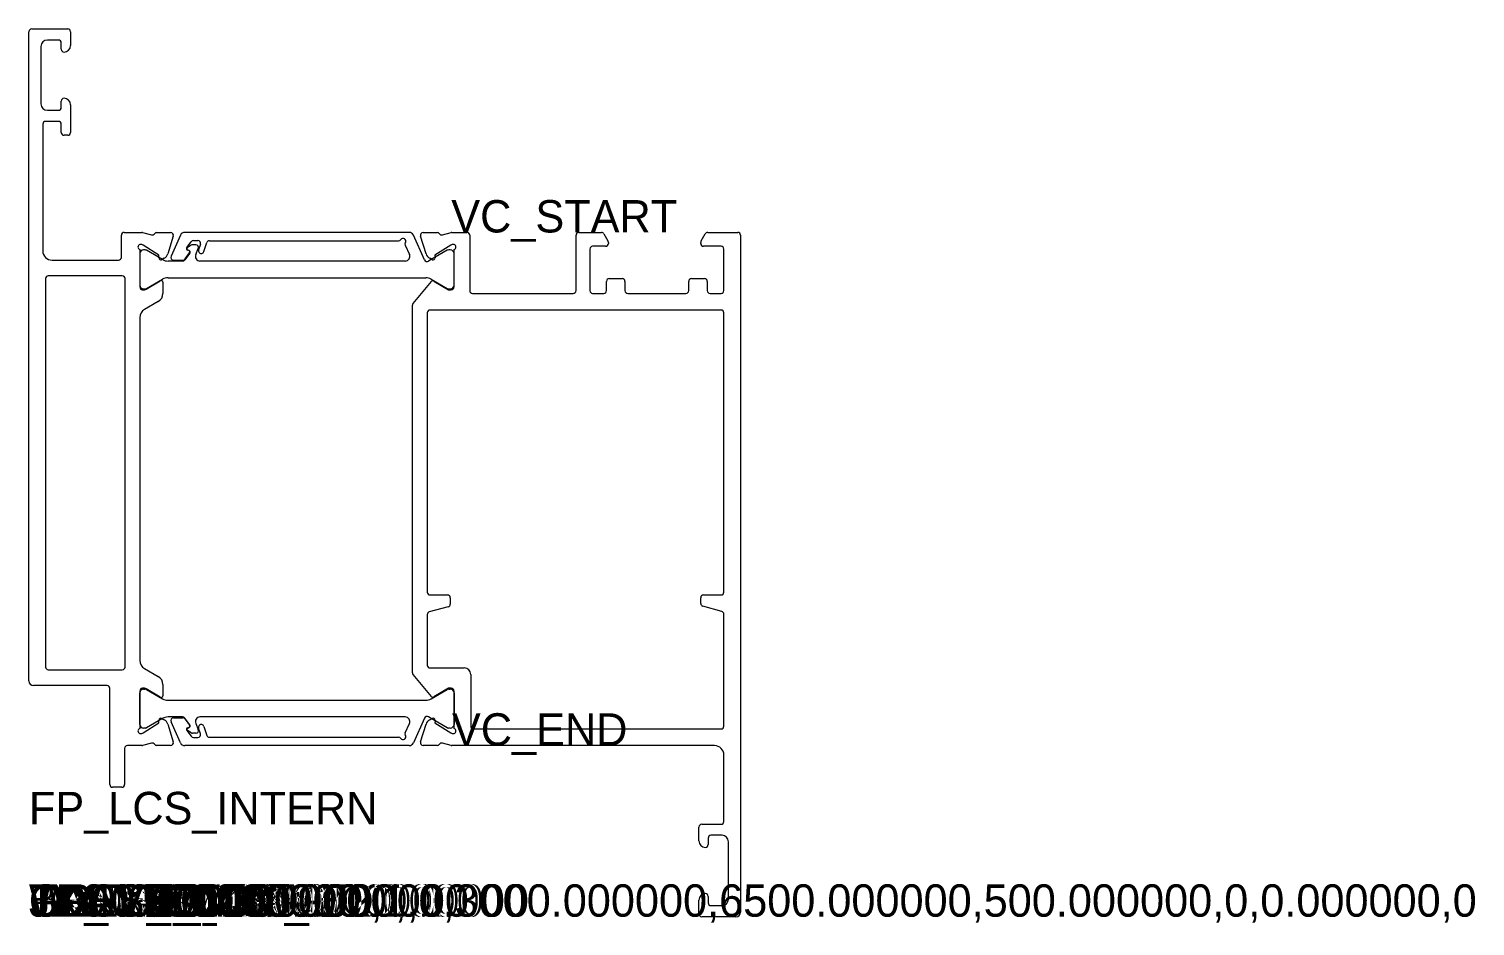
# Model space of a CAD drawing. Header units: metres. Extents: x 11 to 168, y 95 to 192.
import ezdxf

# ---------------------------------------------------------------- set-up
doc = ezdxf.new("R2010")
doc.units = ezdxf.units.M

msp = doc.modelspace()

# ---------------------------------------------------------------- linework, layer by layer
for p, q in [((11.065465, 121.293936), (11.065465, 191.493936)), ((11.365465, 191.793936), (15.265465, 191.793936)), ((15.565465, 191.493936), (15.565465, 189.993936)), ((12.365465, 189.893936), (12.365465, 183.693936)), ((14.265465, 190.593936), (13.065465, 190.593936)), ((14.565465, 189.593936), (14.565465, 190.293936)), ((14.565465, 183.293936), (14.565465, 183.993936)), ((15.565465, 183.593936), (15.565465, 180.593936)), ((14.265465, 181.793936), (12.865465, 181.793936)), ((13.065465, 182.993936), (14.265465, 182.993936)), ((12.565465, 181.493936), (12.565465, 167.793936)), ((14.565465, 180.593936), (14.565465, 181.493936)), ((15.265465, 180.293936), (14.865465, 180.293936)), ((21.065465, 167.093936), (21.065465, 169.493936)), ((21.365465, 169.793936), (23.28778, 169.793936)), ((23.364244, 169.784028), (23.28778, 169.793936)), ((23.364244, 169.784028), (24.326447, 169.530405)), ((24.852177, 169.769451), (26.403271, 169.769451)), ((26.68954, 169.37973), (26.087576, 167.459062)), ((27.463904, 169.497316), (26.447938, 167.215419)), ((52.210609, 169.793936), (27.920677, 169.793948)), ((53.884605, 166.818161), (52.66425, 169.504199)), ((54.043612, 167.459062), (53.441647, 169.37973)), ((53.727917, 169.769451), (55.279011, 169.769451)), ((55.804741, 169.530405), (56.766944, 169.784028)), ((56.843408, 169.793936), (56.766944, 169.784028)), ((56.843408, 169.793936), (58.470383, 169.793936)), ((58.770383, 169.493936), (58.770383, 163.492826)), ((70.265723, 163.492826), (70.265723, 169.493936)), ((70.565723, 169.793936), (73.015168, 169.793936)), ((73.274975, 169.643936), (73.72553, 168.863551)), ((83.805915, 168.863551), (84.256471, 169.643936)), ((84.516278, 169.793936), (87.765723, 169.793936)), ((88.065723, 169.493936), (88.065723, 96.293936)), ((23.103747, 168.493936), (23.065465, 168.493936)), ((23.065465, 167.928251), (23.065465, 163.893936)), ((23.065465, 167.493787), (23.065465, 164.093787)), ((25.133355, 167.31646), (23.425258, 168.400523)), ((23.645079, 167.893787), (23.465465, 167.893787)), ((25.525434, 166.85456), (23.795081, 167.853594)), ((28.469073, 167.548763), (27.940322, 166.817936)), ((27.974194, 166.927222), (28.441036, 167.593883)), ((28.148612, 168.171354), (28.618874, 168.783707)), ((28.612011, 168.407895), (28.226396, 168.161633)), ((28.362344, 167.823272), (28.248331, 167.858409)), ((28.259332, 167.893033), (28.370767, 167.85557)), ((29.111463, 168.454998), (28.77353, 168.455055)), ((28.856632, 168.900984), (29.340826, 168.901267)), ((29.113163, 167.388405), (29.387754, 168.038227)), ((29.626294, 168.508485), (29.429412, 167.903101)), ((30.000286, 167.718436), (30.311533, 168.68583)), ((30.597116, 168.893948), (51.052755, 168.893936)), ((51.7805, 168.411896), (52.232298, 167.397143)), ((56.336205, 167.853582), (54.605852, 166.854549)), ((56.70593, 168.400523), (54.997833, 167.31646)), ((56.665821, 167.893775), (56.486206, 167.893775)), ((57.065723, 168.493936), (57.027441, 168.493936)), ((57.065723, 163.893936), (57.065723, 167.928251)), ((57.065821, 164.093775), (57.065821, 167.493775)), ((71.765723, 167.993936), (71.765723, 163.492826)), ((73.465723, 168.293936), (72.065723, 168.293936)), ((73.765723, 168.713551), (73.765723, 168.593936)), ((83.765723, 168.593936), (83.765723, 168.713551)), ((85.965723, 168.293936), (84.065723, 168.293936)), ((86.265723, 163.492826), (86.265723, 167.993936)), ((13.565465, 166.793936), (20.765465, 166.793936)), ((25.121258, 167.028039), (25.133355, 167.31646)), ((25.694807, 166.989343), (25.413736, 166.842414)), ((27.697266, 166.693787), (26.12544, 166.693787)), ((26.723762, 166.793403), (27.730216, 166.799311)), ((51.775525, 166.693774), (29.573731, 166.693785)), ((54.605852, 166.854549), (54.307727, 166.682441)), ((54.717452, 166.842414), (54.436381, 166.989343)), ((54.997833, 167.31646), (55.00993, 167.028039)), ((12.865465, 164.793936), (12.865465, 122.793936)), ((21.165465, 165.093936), (13.165465, 165.093936)), ((21.465465, 122.793936), (21.465465, 164.793936)), ((23.740354, 163.637799), (25.261342, 164.56525)), ((23.79508, 163.733979), (25.525465, 164.733017)), ((25.565465, 164.394492), (25.565465, 163.189791)), ((26.125467, 164.893787), (54.005881, 164.893742)), ((52.63591, 162.117424), (54.612514, 164.473049)), ((54.605879, 164.732972), (56.336205, 163.733968)), ((54.865723, 164.517697), (56.465723, 163.593936)), ((73.565723, 163.492826), (73.565723, 164.494336)), ((73.865723, 164.794336), (75.265723, 164.794336)), ((75.565723, 164.494336), (75.565723, 163.492826)), ((82.465723, 163.492826), (82.465723, 164.494336)), ((82.765723, 164.794336), (84.165723, 164.794336)), ((84.465723, 164.494336), (84.465723, 163.492826)), ((23.365465, 163.593936), (23.58417, 163.593936)), ((23.465465, 163.693787), (23.64508, 163.693787)), ((56.465723, 163.593936), (56.765723, 163.593936)), ((56.486205, 163.693775), (56.665821, 163.693775)), ((59.070383, 163.192826), (69.965723, 163.192826)), ((72.065723, 163.192826), (73.265723, 163.192826)), ((75.865723, 163.192826), (82.165723, 163.192826)), ((84.765723, 163.192826), (85.965723, 163.192826)), ((25.065465, 162.323766), (23.565465, 161.45774)), ((52.565723, 122.163285), (52.565723, 161.924587)), ((85.965723, 161.392826), (54.465723, 161.392826)), ((23.065465, 160.591715), (23.065465, 123.496158)), ((54.165723, 161.092826), (54.165723, 130.892826)), ((86.265723, 130.892826), (86.265723, 161.092826)), ((54.465723, 130.592826), (56.365723, 130.592826)), ((56.665723, 130.292826), (56.665723, 129.596229)), ((83.765723, 129.649819), (83.765723, 130.292826)), ((84.065723, 130.592826), (85.965723, 130.592826)), ((54.165723, 128.46596), (54.165723, 122.995047)), ((56.443369, 129.306451), (54.388077, 128.755737)), ((86.043369, 128.809327), (83.988077, 129.360041)), ((86.265723, 116.393936), (86.265723, 128.519549)), ((13.165465, 122.493936), (21.165465, 122.493936)), ((23.565465, 122.630132), (25.065465, 121.764107)), ((54.465723, 122.695047), (58.170383, 122.695047)), ((19.515465, 120.793936), (11.565465, 120.793936)), ((25.565465, 120.898081), (25.565465, 119.693381)), ((54.612514, 119.614823), (52.63591, 121.970449)), ((58.870383, 121.995047), (58.870383, 116.393936)), ((19.815465, 110.093936), (19.815465, 120.493936)), ((23.065367, 116.594091), (23.065367, 119.994091)), ((23.065465, 120.193936), (23.065465, 116.159622)), ((23.58417, 120.493936), (23.365465, 120.493936)), ((23.465367, 120.394091), (23.644983, 120.394091)), ((25.261342, 119.522623), (23.740354, 120.450074)), ((23.794983, 120.353899), (25.525367, 119.354861)), ((26.125369, 119.194091), (54.005783, 119.194137)), ((54.605781, 119.354906), (56.336108, 120.35391)), ((56.465723, 120.493936), (54.865723, 119.570176)), ((56.765723, 120.493936), (56.465723, 120.493936)), ((56.486108, 120.394103), (56.665723, 120.394103)), ((57.065723, 120.093936), (57.065723, 120.193936)), ((57.065723, 116.159622), (57.065723, 120.093936)), ((57.065723, 119.994103), (57.065723, 116.594103)), ((27.697168, 117.394091), (26.125342, 117.394091)), ((51.775427, 117.394104), (29.573633, 117.394093)), ((54.605754, 117.23333), (54.307629, 117.405438)), ((23.425258, 115.687349), (25.133355, 116.771412)), ((23.644982, 116.194091), (23.465367, 116.194091)), ((25.525336, 117.233318), (23.794983, 116.234285)), ((25.133355, 116.771412), (25.121258, 117.059834)), ((25.413736, 117.245459), (25.694807, 117.098529)), ((26.087576, 116.628811), (26.68954, 114.708142)), ((27.463806, 114.590562), (26.44784, 116.872459)), ((26.723665, 117.294475), (27.730118, 117.288568)), ((28.468975, 116.539116), (27.940225, 117.269942)), ((27.974096, 117.160656), (28.440938, 116.493995)), ((28.148515, 115.916524), (28.618776, 115.304172)), ((28.611914, 115.679983), (28.226299, 115.926245)), ((28.362247, 116.264607), (28.248233, 116.229469)), ((28.259234, 116.194845), (28.370669, 116.232308)), ((29.113065, 116.699473), (29.387656, 116.049651)), ((29.626196, 115.579393), (29.429314, 116.184777)), ((30.000189, 116.369442), (30.311436, 115.402048)), ((51.780403, 115.675982), (52.2322, 116.690736)), ((53.884507, 117.269717), (52.664152, 114.58368)), ((53.441647, 114.708142), (54.043612, 116.628811)), ((54.436381, 117.098529), (54.717452, 117.245459)), ((56.336107, 116.234296), (54.605754, 117.23333)), ((55.00993, 117.059834), (54.997833, 116.771412)), ((54.997833, 116.771412), (56.70593, 115.687349)), ((56.665723, 116.194103), (56.486109, 116.194103)), ((59.170383, 116.093936), (85.965723, 116.093936)), ((23.28778, 114.293936), (21.715465, 114.293936)), ((23.065465, 115.593936), (23.103747, 115.593936)), ((23.28778, 114.293936), (23.364244, 114.303844)), ((24.326447, 114.557467), (23.364244, 114.303844)), ((26.403271, 114.318421), (24.852177, 114.318421)), ((52.210512, 114.293942), (27.920579, 114.293931)), ((29.111365, 115.63288), (28.773433, 115.632823)), ((28.856534, 115.186895), (29.340729, 115.186611)), ((30.597019, 115.193931), (51.052658, 115.193942)), ((55.279011, 114.318421), (53.727917, 114.318421)), ((56.766944, 114.303844), (55.804741, 114.557467)), ((56.766944, 114.303844), (56.843408, 114.293936)), ((85.265723, 114.293936), (56.843408, 114.293936)), ((57.027441, 115.593936), (57.065723, 115.593936)), ((21.415465, 113.993936), (21.415465, 110.093936)), ((86.265723, 106.093936), (86.265723, 113.293936)), ((21.115465, 109.793936), (20.115465, 109.793936)), ((83.565723, 103.993936), (83.565723, 105.493936)), ((83.865723, 105.793936), (85.965723, 105.793936)), ((84.565723, 104.293936), (84.565723, 103.593936)), ((86.065723, 104.593936), (84.865723, 104.593936)), ((86.765723, 97.693936), (86.765723, 103.893936)), ((83.565723, 96.093936), (83.565723, 97.593936)), ((84.565723, 97.993936), (84.565723, 97.293936)), ((87.565723, 95.793936), (83.865723, 95.793936)), ((84.865723, 96.993936), (86.065723, 96.993936))]:
    msp.add_line(p, q)
for centre, radius, start, end in [((11.365465, 191.493936), 0.3, 90, 180), ((15.265465, 191.493936), 0.3, 360, 90), ((13.065465, 189.893936), 0.7, 90, 180), ((14.265465, 190.293936), 0.3, 360, 90), ((14.865465, 189.593936), 0.3, 180, 270), ((14.865465, 189.993936), 0.7, 270, 360), ((13.065465, 183.693936), 0.7, 180, 270), ((14.265465, 183.293936), 0.3, 270, 360), ((14.865465, 183.993936), 0.3, 90, 180), ((14.865465, 183.593936), 0.7, 360, 90), ((12.865465, 181.493936), 0.3, 90, 180), ((14.265465, 181.493936), 0.3, 360, 90), ((14.865465, 180.593936), 0.3, 180, 270), ((15.265465, 180.593936), 0.3, 270, 360), ((21.365465, 169.493936), 0.3, 90, 180), ((24.416168, 169.816675), 0.3, 252.598279, 330.367342), ((24.850775, 169.569456), 0.2, 90, 150.367342), ((26.403271, 169.469451), 0.3, 342.598279, 90), ((27.920677, 169.293948), 0.5, 90, 156), ((51.052756, 169.193936), 0.3, 270, 325.309708), ((51.5461, 168.852452), 0.3, 327.934316, 145.309708), ((52.210609, 169.293936), 0.5, 24.86771, 90), ((53.727917, 169.469451), 0.3, 90, 197.401721), ((55.280413, 169.569456), 0.2, 29.632658, 90), ((55.71502, 169.816675), 0.3, 209.632658, 287.401721), ((58.470383, 169.493936), 0.3, 360, 90), ((70.565723, 169.493936), 0.3, 90, 180), ((73.015168, 169.493936), 0.3, 30, 90), ((84.516278, 169.493936), 0.3, 90, 150), ((87.765723, 169.493936), 0.3, 360, 90), ((13.565465, 167.793936), 1, 180, 270), ((23.165465, 168.211094), 0.3, 109.471221, 250.528779), ((23.465465, 167.493787), 0.4, 90, 180), ((23.103747, 167.893936), 0.6, 57.598279, 90), ((23.645079, 167.593787), 0.3, 59.999655, 90), ((25.324191, 167.698317), 0.8, 297.598279, 342.598279), ((28.307235, 168.049538), 0.2, 142.477243, 252.871294), ((28.307131, 168.035213), 0.15, 122.563134, 251.418085), ((28.318166, 167.679925), 0.15, 324.997646, 72.871294), ((28.307035, 167.665996), 0.2, 324.114388, 71.418085), ((28.77348, 168.155055), 0.3, 90, 122.563134), ((28.856807, 168.600984), 0.3, 90, 142.477243), ((29.111412, 168.154998), 0.3, 337.092865, 90), ((29.341002, 168.601267), 0.3, 341.984494, 90), ((29.714704, 167.810319), 0.3, 161.984494, 342.165067), ((30.597116, 168.593948), 0.3, 90, 162.165067), ((52.054564, 168.533917), 0.3, 147.934316, 204), ((54.806997, 167.698317), 0.8, 197.401721, 242.401721), ((56.486206, 167.593775), 0.3, 90, 120.000345), ((56.665821, 167.493775), 0.4, 360, 90), ((57.027441, 167.893936), 0.6, 90, 122.401721), ((56.965723, 168.211094), 0.3, 289.471221, 70.528779), ((72.065723, 167.993936), 0.3, 90, 180), ((73.465723, 168.593936), 0.3, 270, 360), ((73.465723, 168.713551), 0.3, 360, 30), ((84.065723, 168.713551), 0.3, 150, 180), ((84.065723, 168.593936), 0.3, 180, 270), ((85.965723, 167.993936), 0.3, 360, 90), ((20.765465, 167.093936), 0.3, 270, 360), ((25.321082, 167.019657), 0.2, 180, 297.598279), ((26.12544, 167.893787), 1.2, 239.999655, 270), ((26.722002, 167.093398), 0.3, 156, 270), ((27.697266, 166.993787), 0.3, 270, 324.114388), ((27.728455, 167.099305), 0.3, 270, 324.997646), ((29.573731, 167.193785), 0.5, 157.092865, 270), ((51.775525, 167.193774), 0.5, 270, 24), ((54.157736, 166.942254), 0.3, 204.433855, 299.997915), ((54.810106, 167.019657), 0.2, 242.401721, 360), ((13.165465, 164.793936), 0.3, 90, 180), ((21.165465, 164.793936), 0.3, 360, 90), ((25.365465, 164.394492), 0.2, 360, 121.373538), ((26.125465, 163.693787), 1.2, 90, 120), ((54.005879, 163.693742), 1.2, 60, 90), ((54.765723, 164.344492), 0.2, 60, 140), ((73.865723, 164.494336), 0.3, 90, 180), ((75.265723, 164.494336), 0.3, 360, 90), ((82.765723, 164.494336), 0.3, 90, 180), ((84.165723, 164.494336), 0.3, 360, 90), ((23.465465, 164.093787), 0.4, 180, 270), ((23.365465, 163.893936), 0.3, 180, 270), ((23.58417, 163.893936), 0.3, 270, 301.373538), ((23.64508, 163.993787), 0.3, 270, 300), ((24.565465, 163.189791), 1, 300, 360), ((56.486205, 163.993775), 0.3, 240, 270), ((56.665821, 164.093775), 0.4, 270, 360), ((56.765723, 163.893936), 0.3, 270, 360), ((59.070383, 163.492826), 0.3, 180, 270), ((69.965723, 163.492826), 0.3, 270, 360), ((72.065723, 163.492826), 0.3, 180, 270), ((73.265723, 163.492826), 0.3, 270, 360), ((75.865723, 163.492826), 0.3, 180, 270), ((82.165723, 163.492826), 0.3, 270, 360), ((84.765723, 163.492826), 0.3, 180, 270), ((85.965723, 163.492826), 0.3, 270, 360), ((24.065465, 160.591715), 1, 120, 180), ((52.865723, 161.924587), 0.3, 140, 180), ((54.465723, 161.092826), 0.3, 90, 180), ((85.965723, 161.092826), 0.3, 360, 90), ((54.465723, 130.892826), 0.3, 180, 270), ((56.365723, 130.292826), 0.3, 360, 90), ((84.065723, 130.292826), 0.3, 90, 180), ((85.965723, 130.892826), 0.3, 270, 360), ((54.465723, 128.46596), 0.3, 105, 180), ((56.365723, 129.596229), 0.3, 285, 360), ((84.065723, 129.649819), 0.3, 180, 255), ((85.965723, 128.519549), 0.3, 360, 75), ((13.165465, 122.793936), 0.3, 180, 270), ((21.165465, 122.793936), 0.3, 270, 360), ((24.065465, 123.496158), 1, 180, 240), ((52.865723, 122.163285), 0.3, 180, 220), ((54.465723, 122.995047), 0.3, 180, 270), ((58.170383, 121.995047), 0.7, 360, 90), ((11.565465, 121.293936), 0.5, 180, 270), ((19.515465, 120.493936), 0.3, 360, 90), ((24.565465, 120.898081), 1, 360, 60), ((23.465367, 119.994091), 0.4, 90, 180), ((23.365465, 120.193936), 0.3, 90, 180), ((23.58417, 120.193936), 0.3, 58.626462, 90), ((23.644983, 120.094091), 0.3, 60, 90), ((25.365465, 119.693381), 0.2, 238.626462, 360), ((26.125367, 120.394091), 1.2, 240, 270), ((54.005781, 120.394137), 1.2, 270, 300), ((54.765723, 119.743381), 0.2, 220, 300), ((56.486108, 120.094103), 0.3, 90, 120), ((56.665723, 119.994103), 0.4, 360, 90), ((56.765723, 120.193936), 0.3, 360, 90), ((26.125342, 116.194091), 1.2, 90, 120.000345), ((27.697168, 117.094091), 0.3, 35.885612, 90), ((29.573633, 116.894093), 0.5, 90, 202.907135), ((51.775427, 116.894104), 0.5, 336, 90), ((54.157639, 117.145625), 0.3, 60.002085, 155.566145), ((23.165465, 115.876779), 0.3, 109.471221, 250.528779), ((23.465367, 116.594091), 0.4, 180, 270), ((23.644982, 116.494091), 0.3, 270, 300.000345), ((25.321082, 117.068215), 0.2, 62.401721, 180), ((25.324191, 116.389555), 0.8, 17.401721, 62.401721), ((26.721904, 116.99448), 0.3, 90, 204), ((27.728358, 116.988573), 0.3, 35.002354, 90), ((28.307137, 116.03834), 0.2, 107.128706, 217.522757), ((28.307033, 116.052665), 0.15, 108.581915, 237.436866), ((28.318069, 116.407953), 0.15, 287.128706, 35.002354), ((28.306937, 116.421882), 0.2, 288.581915, 35.885612), ((29.111315, 115.93288), 0.3, 270, 22.907135), ((29.714606, 116.277559), 0.3, 17.834933, 198.015506), ((54.806997, 116.389555), 0.8, 117.598279, 162.598279), ((54.810106, 117.068215), 0.2, 360, 117.598279), ((56.486109, 116.494103), 0.3, 239.999655, 270), ((56.665723, 116.594103), 0.4, 270, 360), ((56.965723, 115.876779), 0.3, 289.471221, 70.528779), ((59.170383, 116.393936), 0.3, 180, 270), ((85.965723, 116.393936), 0.3, 270, 360), ((21.715465, 113.993936), 0.3, 90, 180), ((23.103747, 116.193936), 0.6, 270, 302.401721), ((24.416168, 114.271198), 0.3, 29.632658, 107.401721), ((24.850775, 114.518416), 0.2, 209.632658, 270), ((26.403271, 114.618421), 0.3, 270, 17.401721), ((27.920579, 114.793931), 0.5, 204, 270), ((28.773382, 115.932823), 0.3, 237.436866, 270), ((28.85671, 115.486894), 0.3, 217.522757, 270), ((29.340904, 115.486611), 0.3, 270, 18.015506), ((30.597019, 115.493931), 0.3, 197.834933, 270), ((51.052658, 114.893942), 0.3, 34.690292, 90), ((51.546002, 115.235426), 0.3, 214.690292, 32.065684), ((52.054466, 115.553961), 0.3, 156, 212.065684), ((52.210511, 114.793942), 0.5, 270, 335.13229), ((53.727917, 114.618421), 0.3, 162.598279, 270), ((55.280413, 114.518416), 0.2, 270, 330.367342), ((55.71502, 114.271198), 0.3, 72.598279, 150.367342), ((57.027441, 116.193936), 0.6, 237.598279, 270), ((85.265723, 113.293936), 1, 360, 90), ((20.115465, 110.093936), 0.3, 180, 270), ((21.115465, 110.093936), 0.3, 270, 360), ((83.865723, 105.493936), 0.3, 90, 180), ((85.965723, 106.093936), 0.3, 270, 360), ((84.265723, 103.993936), 0.7, 180, 270), ((84.265723, 103.593936), 0.3, 270, 360), ((84.865723, 104.293936), 0.3, 90, 180), ((86.065723, 103.893936), 0.7, 360, 90), ((84.265723, 97.593936), 0.7, 90, 180), ((84.265723, 97.993936), 0.3, 360, 90), ((84.865723, 97.293936), 0.3, 180, 270), ((86.065723, 97.693936), 0.7, 270, 360), ((83.865723, 96.093936), 0.3, 180, 270), ((87.565723, 96.293936), 0.5, 270, 360)]:
    msp.add_arc(centre, radius, start, end)

# ---------------------------------------------------------------- texts
for tag, p in [('VC_START', (56.766944, 169.784028)), ('VC_END', (56.843408, 114.293936)), ('FP_LCS_INTERN', (11.065465, 105.793936)), ('WX:0.000000', (11.065465, 95.793936)), ('WY:0.000000', (11.065465, 95.793936)), ('JX:0.000000', (11.065465, 95.793936)), ('JY:0.000000', (11.065465, 95.793936)), ('TDEV:0.000000', (11.065465, 95.793936)), ('TDEV2:0.000000', (11.065465, 95.793936)), ('TDEV3:0.000000', (11.065465, 95.793936)), ('TDEV4:0.000000', (11.065465, 95.793936)), ('TDEV5:0.000000', (11.065465, 95.793936)), ('OPTI:500.000000,1,0,3000.000000,6500.000000,500.000000,0,0.000000,0', (11.065465, 95.793936)), ('GLASS_MIN:0.000000', (11.065465, 95.793936)), ('GLASS_MAX:0.000000', (11.065465, 95.793936)), ('DESC:Z Anta', (11.065465, 95.793936)), ('DENS:2.140000', (11.065465, 95.793936)), ('FRONT_VIEW', (11.065465, 95.793936)), ('BL01:6800.000000,,1', (11.065465, 95.793936)), ('FP_LCS_ORIG', (11.065465, 95.793936)), ('PANE_WIDTH:72.000000', (11.065465, 95.793936)), ('FP_LCS_HOT', (21.065465, 95.793936))]:
    msp.add_attdef(tag, p, '', height=3.5)

doc.saveas('drawing.dxf')
